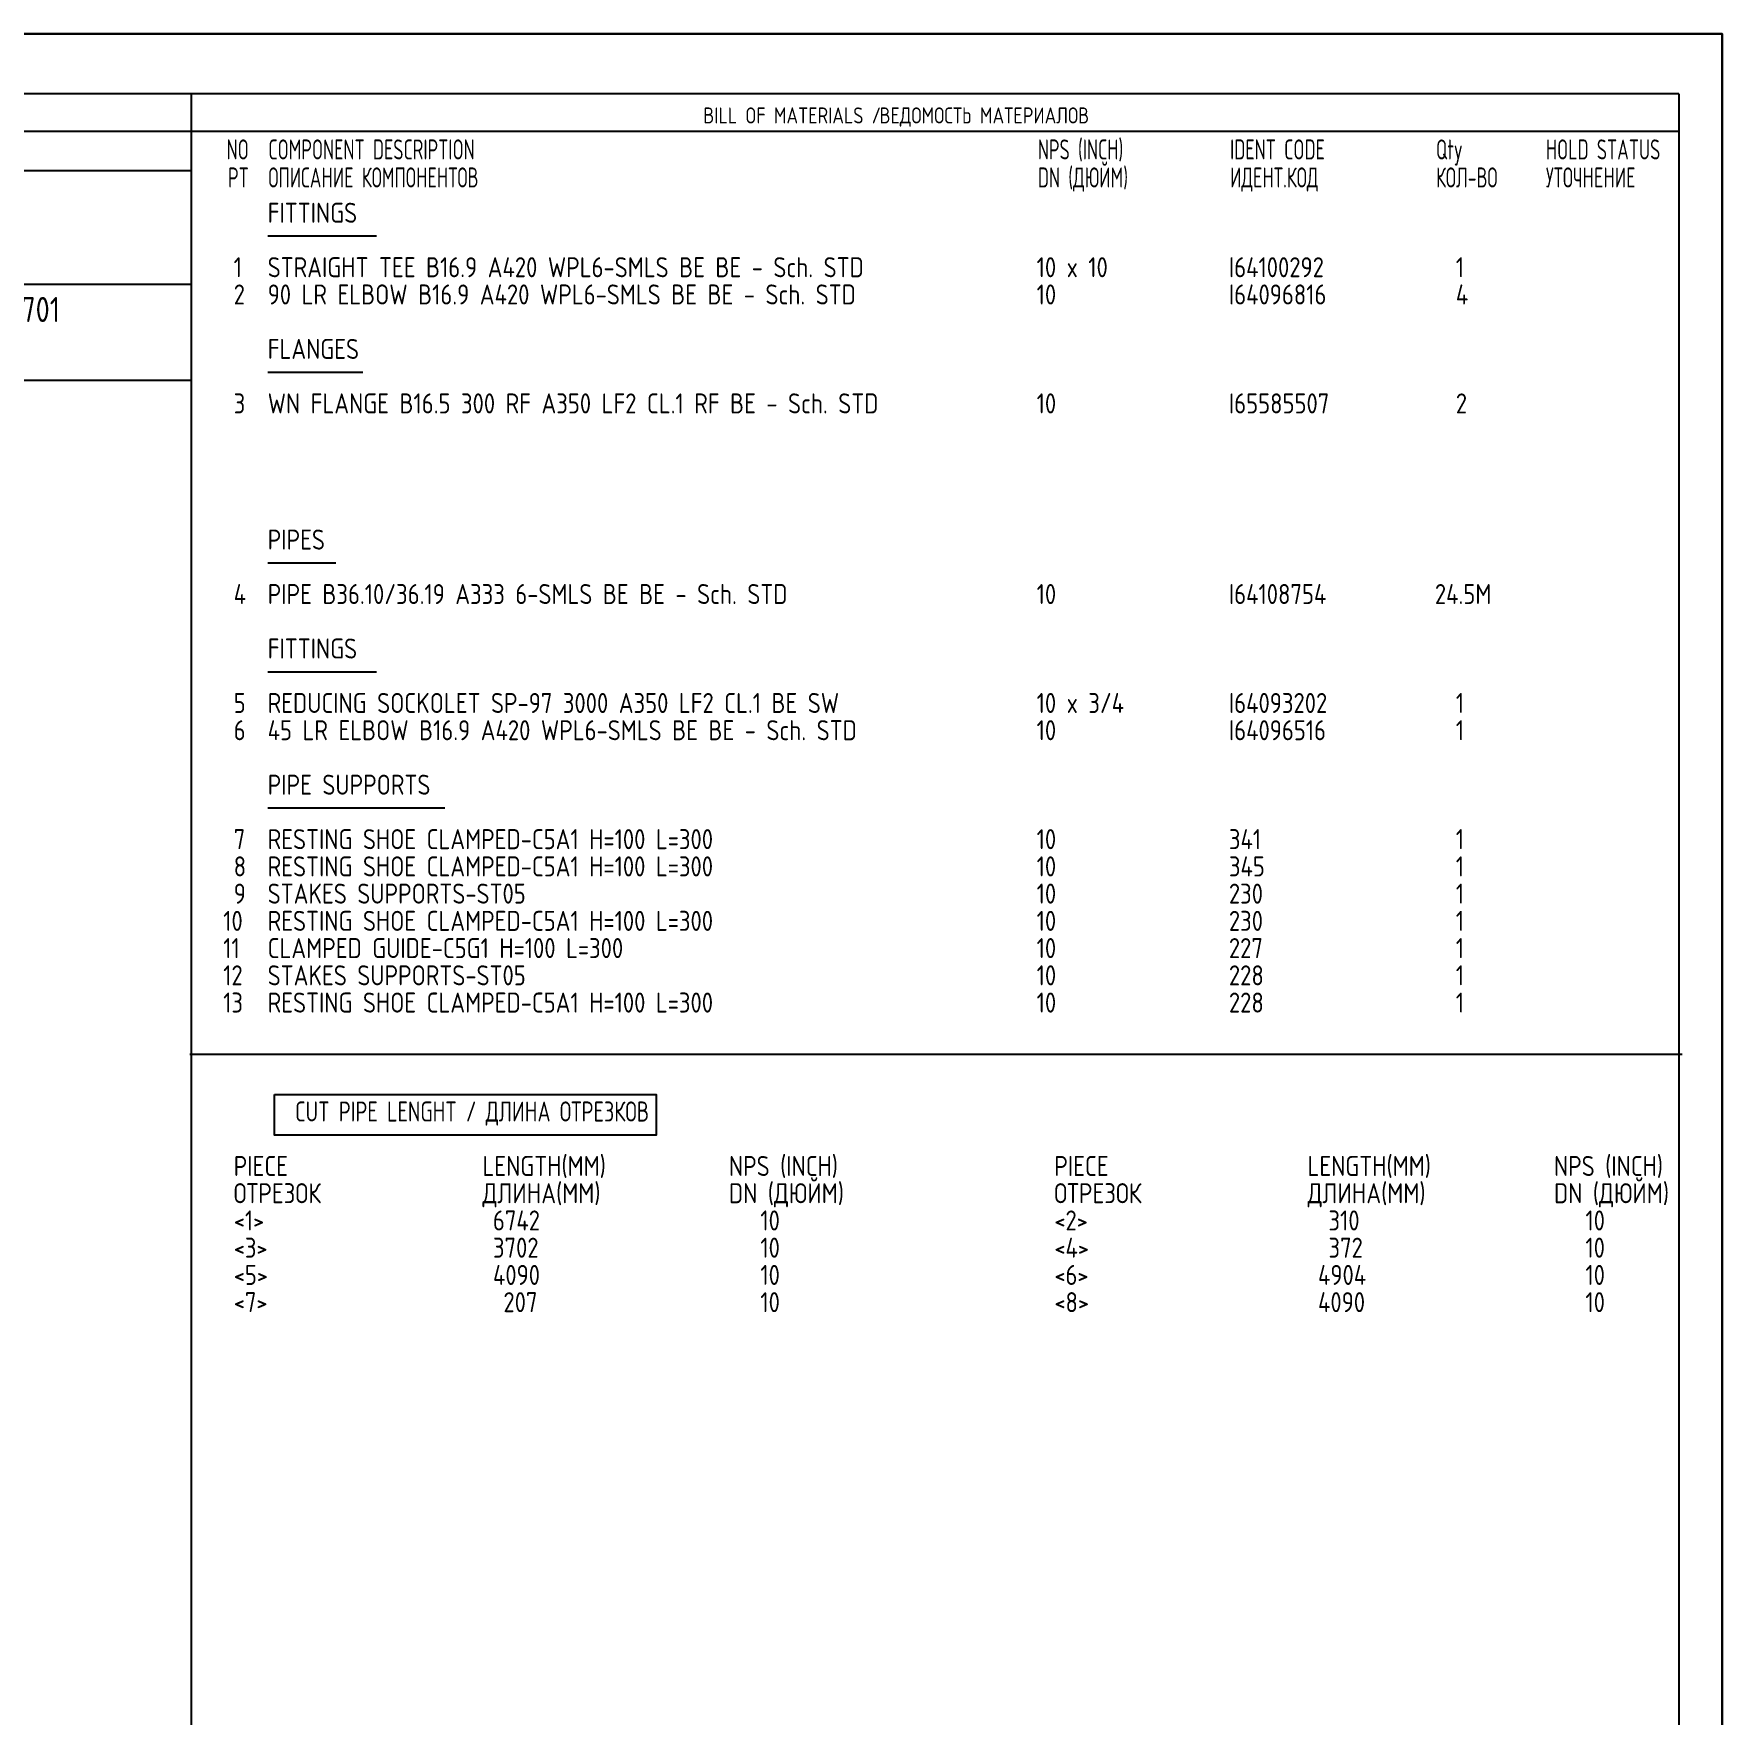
# Model space of a CAD drawing. Extents: x 0 to 594, y 0 to 420.
# Drawn here: x 383.2 to 594, y 210 to 420 of the extents above; entities that cross this region are included whole.
import ezdxf
from ezdxf.enums import TextEntityAlignment as Align

# ---------------------------------------------------------------- set-up
doc = ezdxf.new("R2010")
doc.units = 0
doc.header["$MEASUREMENT"] = 0
doc.linetypes.add('BORDER_2012_SLN$0$8001.Solid', pattern=[0])
for name, color, linetype in [('BORDER_2012_SLN$0$2', 7, 'Continuous'), ('BORDER_2012_SLN$0$GT_1', 7, 'Continuous'), ('GT_1', 7, 'Continuous')]:
    doc.layers.add(name, color=color, linetype=linetype)
for name, color, linetype, lineweight in [('BORDER_2012_SLN$0$BG_Level_1', 7, 'BORDER_2012_SLN$0$8001.Solid', 25), ('BORDER_2012_SLN$0$Level_1', 7, 'BORDER_2012_SLN$0$8001.Solid', 25), ('BORDER_2012_SLN$0$Level_18', 7, 'BORDER_2012_SLN$0$8001.Solid', 25)]:
    doc.layers.add(name, color=color, linetype=linetype, lineweight=lineweight)
doc.styles.add('BORDER_2012_SLN$0$GOST type A', font='GOST type A')
doc.styles.add('BORDER_2012_SLN$0$HTX1', font='')
doc.styles.add('HTX1', font='')
doc.styles.get('BORDER_2012_SLN$0$HTX1').set_extended_font_data('GOST type A')
doc.styles.get('HTX1').set_extended_font_data('GOST type A')

# ---------------------------------------------------------------- blocks, each defined once
blk = doc.blocks.new('BORDER_2012_SLN')
at = {"layer": 'BORDER_2012_SLN$0$2'}
blk.add_line((162.42, 407.85), (588.6, 407.85), dxfattribs=at)
at = {"layer": 'BORDER_2012_SLN$0$Level_1', "color": 7, "lineweight": -3}
for p, q in [((588.6, 412.5), (25.4, 412.5)), ((402.9, 7.5), (402.9, 412.5)), ((588.6, 412.5), (588.6, 7.5)), ((402.75, 402.9), (188.39, 402.9)), ((402.9, 388.7), (162.37, 388.68)), ((402.9, 376.7), (25.4, 376.7))]:
    blk.add_line(p, q, dxfattribs=at)
at = {"layer": 'BORDER_2012_SLN$0$Level_18', "color": 7, "lineweight": -3, "flags": 128}
blk.add_lwpolyline([(0, 0), (0, 420), (594, 420), (594, 0)], close=True, dxfattribs=at)
at = {"layer": 'BORDER_2012_SLN$0$BG_Level_1', "color": 7, "style": 'BORDER_2012_SLN$0$GOST type A'}
for s, p in [('BILL OF MATERIALS / ', (466.8, 408.8)), ('ВЕДОМОСТЬ МАТЕРИАЛОВ', (488.8, 408.8))]:
    blk.add_text(s, height=2, dxfattribs=at).set_placement(p)
at = {"layer": 'BORDER_2012_SLN$0$GT_1', "style": 'BORDER_2012_SLN$0$HTX1', "width": 0.8}
for s, p in [('NPS (INCH)', (508.56, 404.3)), ('COMPONENT DESCRIPTION', (412.5, 404.3)), ('IDENT CODE', (532.56, 404.3)), ('Qty', (558.27, 404.3)), ('HOLD STATUS', (571.99, 404.3)), ('ОПИСАНИЕ КОМПОНЕНТОВ', (412.5, 400.8)), ('DN (ДЮЙМ)', (508.56, 400.8)), ('ИДЕНТ.КОД', (532.56, 400.8)), ('КОЛ-ВО', (558.27, 400.8)), ('УТОЧНЕНИЕ', (571.99, 400.8))]:
    blk.add_text(s, height=2.5, dxfattribs=at).set_placement(p)
for s, p in [('NO', (410.06, 404.3)), ('PT', (410.06, 400.8))]:
    blk.add_text(s, height=2.5, dxfattribs=at).set_placement(p, align=Align.RIGHT)

msp = doc.modelspace()

# ---------------------------------------------------------------- linework, layer by layer
at = {"layer": 'GT_1', "flags": 128}
for points in [[(0, 0), (594, 0), (594, 420), (0, 420), (0, 0)], [(426.014, 394.704), (412.414, 394.704)], [(424.314, 377.697), (412.414, 377.697)], [(420.914, 353.888), (412.414, 353.888)], [(426.014, 340.282), (412.414, 340.282)], [(434.514, 323.276), (412.414, 323.276)], [(402.7, 292.552), (589, 292.552)], [(413.271, 287.507), (460.914, 287.507), (460.914, 282.459), (413.271, 282.459), (413.271, 287.507)]]:
    msp.add_lwpolyline(points, dxfattribs=at)

# ---------------------------------------------------------------- block references
at = {"linetype": 'Continuous'}
msp.add_blockref('BORDER_2012_SLN', (0, 0), dxfattribs=at)

# ---------------------------------------------------------------- texts
at = {"layer": 'GT_1', "style": 'HTX1'}
for s, height, width, p in [('FITTINGS', 2.5, 1.02, (412.414, 396.395)), ('  1', 2.5, 1.02, (405.557, 389.592)), ('STRAIGHT TEE B16.9 A420 WPL6-SMLS BE BE - Sch. STD', 2.5, 1.02, (412.414, 389.592)), ('10 x 10', 2.5, 1.02, (508.414, 389.592)), ('I64100292', 2.5, 1.02, (532.414, 389.592)), ('  1', 2.5, 1.02, (558.129, 389.592)), ('  2', 2.5, 1.02, (405.557, 386.19)), ('90 LR ELBOW B16.9 A420 WPL6-SMLS BE BE - Sch. STD', 2.5, 1.02, (412.414, 386.19)), ('10', 2.5, 1.02, (508.414, 386.19)), ('I64096816', 2.5, 1.02, (532.414, 386.19)), ('  4', 2.5, 1.02, (558.129, 386.19)), ('SLN-2725-8779-25-F-2701', 3.125, 1.02, (345, 384)), ('FLANGES', 2.5, 1.02, (412.414, 379.388)), ('  3', 2.5, 1.02, (405.557, 372.585)), ('WN FLANGE B16.5 300 RF A350 LF2 CL.1 RF BE - Sch. STD', 2.5, 1.02, (412.414, 372.585)), ('10', 2.5, 1.02, (508.414, 372.585)), ('I65585507', 2.5, 1.02, (532.414, 372.585)), ('  2', 2.5, 1.02, (558.129, 372.585)), ('PIPES', 2.5, 1.02, (412.414, 355.578)), ('  4', 2.5, 1.02, (405.557, 348.776)), ('PIPE B36.10/36.19 A333 6-SMLS BE BE - Sch. STD', 2.5, 1.02, (412.414, 348.776)), ('10', 2.5, 1.02, (508.414, 348.776)), ('I64108754', 2.5, 1.02, (532.414, 348.776)), ('24.5M', 2.5, 1.02, (558.129, 348.776)), ('FITTINGS', 2.5, 1.02, (412.414, 341.973)), ('  5', 2.5, 1.02, (405.557, 335.17)), ('REDUCING SOCKOLET SP-97 3000 A350 LF2 CL.1 BE SW', 2.5, 1.02, (412.414, 335.17)), ('10 x 3/4', 2.5, 1.02, (508.414, 335.17)), ('I64093202', 2.5, 1.02, (532.414, 335.17)), ('  1', 2.5, 1.02, (558.129, 335.17)), ('  6', 2.5, 1.02, (405.557, 331.769)), ('45 LR ELBOW B16.9 A420 WPL6-SMLS BE BE - Sch. STD', 2.5, 1.02, (412.414, 331.769)), ('10', 2.5, 1.02, (508.414, 331.769)), ('I64096516', 2.5, 1.02, (532.414, 331.769)), ('  1', 2.5, 1.02, (558.129, 331.769)), ('PIPE SUPPORTS', 2.5, 1.02, (412.414, 324.966)), ('  7', 2.5, 1.02, (405.557, 318.163)), ('RESTING SHOE CLAMPED-C5A1 H=100 L=300', 2.5, 1.02, (412.414, 318.163)), ('10', 2.5, 1.02, (508.414, 318.163)), ('341', 2.5, 1.02, (532.414, 318.163)), ('  1', 2.5, 1.02, (558.129, 318.163)), ('  8', 2.5, 1.02, (405.557, 314.762)), ('RESTING SHOE CLAMPED-C5A1 H=100 L=300', 2.5, 1.02, (412.414, 314.762)), ('10', 2.5, 1.02, (508.414, 314.762)), ('345', 2.5, 1.02, (532.414, 314.762)), ('  1', 2.5, 1.02, (558.129, 314.762)), ('  9', 2.5, 1.02, (405.557, 311.361)), ('STAKES SUPPORTS-ST05', 2.5, 1.02, (412.414, 311.361)), ('10', 2.5, 1.02, (508.414, 311.361)), ('230', 2.5, 1.02, (532.414, 311.361)), ('  1', 2.5, 1.02, (558.129, 311.361)), (' 10', 2.5, 1.02, (405.557, 307.959)), ('RESTING SHOE CLAMPED-C5A1 H=100 L=300', 2.5, 1.02, (412.414, 307.959)), ('10', 2.5, 1.02, (508.414, 307.959)), ('230', 2.5, 1.02, (532.414, 307.959)), ('  1', 2.5, 1.02, (558.129, 307.959)), (' 11', 2.5, 1.02, (405.557, 304.558)), ('CLAMPED GUIDE-C5G1 H=100 L=300', 2.5, 1.02, (412.414, 304.558)), ('10', 2.5, 1.02, (508.414, 304.558)), ('227', 2.5, 1.02, (532.414, 304.558)), ('  1', 2.5, 1.02, (558.129, 304.558)), (' 12', 2.5, 1.02, (405.557, 301.156)), ('STAKES SUPPORTS-ST05', 2.5, 1.02, (412.414, 301.156)), ('10', 2.5, 1.02, (508.414, 301.156)), ('228', 2.5, 1.02, (532.414, 301.156)), ('  1', 2.5, 1.02, (558.129, 301.156)), (' 13', 2.5, 1.02, (405.557, 297.755)), ('RESTING SHOE CLAMPED-C5A1 H=100 L=300', 2.5, 1.02, (412.414, 297.755)), ('10', 2.5, 1.02, (508.414, 297.755)), ('228', 2.5, 1.02, (532.414, 297.755)), ('  1', 2.5, 1.02, (558.129, 297.755)), ('CUT PIPE LENGHT / ДЛИНА ОТРЕЗКОВ', 2.5, 0.9, (415.843, 284.15)), ('  PIECE', 2.5, 1.02, (405.557, 277.347)), ('    LENGTH(MM)', 2.5, 1.02, (434, 277.347)), ('NPS (INCH)', 2.5, 1.02, (470, 277.347)), ('  PIECE', 2.5, 1.02, (508, 277.347)), ('    LENGTH(MM)', 2.5, 1.02, (537, 277.347)), ('NPS (INCH)', 2.5, 1.02, (573, 277.347)), ('  ОТРЕЗОК', 2.5, 1.02, (405.557, 273.946)), ('    ДЛИНА(MM)', 2.5, 1.02, (434, 273.946)), ('DN (ДЮЙМ)', 2.5, 1.02, (470, 273.946)), ('  ОТРЕЗОК', 2.5, 1.02, (508, 273.946)), ('    ДЛИНА(MM)', 2.5, 1.02, (537, 273.946)), ('DN (ДЮЙМ)', 2.5, 1.02, (573, 273.946)), ('  <1>', 2.5, 1.02, (405.557, 270.544)), ('     6742', 2.5, 1.02, (434, 270.544)), ('   10', 2.5, 1.02, (470, 270.544)), ('  <2>', 2.5, 1.02, (508, 270.544)), ('      310', 2.5, 1.02, (537, 270.544)), ('   10', 2.5, 1.02, (573, 270.544)), ('  <3>', 2.5, 1.02, (405.557, 267.143)), ('     3702', 2.5, 1.02, (434, 267.143)), ('   10', 2.5, 1.02, (470, 267.143)), ('  <4>', 2.5, 1.02, (508, 267.143)), ('      372', 2.5, 1.02, (537, 267.143)), ('   10', 2.5, 1.02, (573, 267.143)), ('  <5>', 2.5, 1.02, (405.557, 263.741)), ('     4090', 2.5, 1.02, (434, 263.741)), ('   10', 2.5, 1.02, (470, 263.741)), ('  <6>', 2.5, 1.02, (508, 263.741)), ('     4904', 2.5, 1.02, (537, 263.741)), ('   10', 2.5, 1.02, (573, 263.741)), ('  <7>', 2.5, 1.02, (405.557, 260.34)), ('      207', 2.5, 1.02, (434, 260.34)), ('   10', 2.5, 1.02, (470, 260.34)), ('  <8>', 2.5, 1.02, (508, 260.34)), ('     4090', 2.5, 1.02, (537, 260.34)), ('   10', 2.5, 1.02, (573, 260.34))]:
    msp.add_text(s, height=height, dxfattribs=dict(at, width=width)).set_placement(p)

doc.saveas('drawing.dxf')
